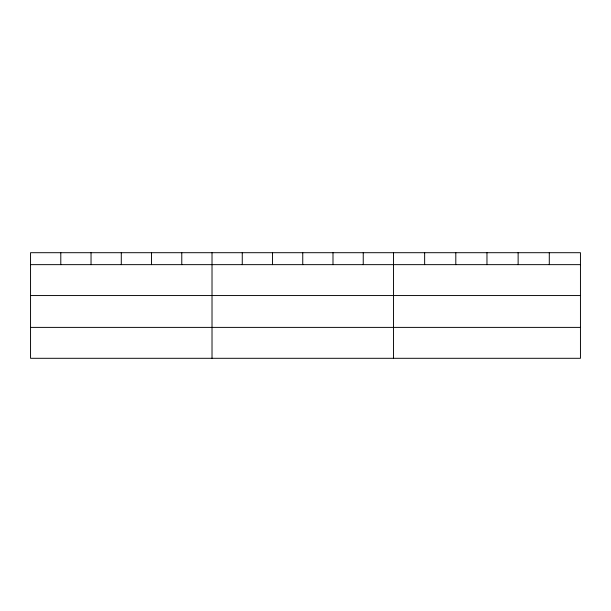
<?xml version="1.0" encoding="UTF-8"?>
<svg xmlns="http://www.w3.org/2000/svg" width="611" height="611" viewBox="0 0 611 611"><rect width="100%" height="100%" fill="white"/><g stroke="black" fill="none" stroke-linecap="round" stroke-linejoin="round"><path stroke-width="0.92" d="M580.45 295.556L580.45 252.702L30.55 252.702L30.55 358.298L580.45 358.298L580.45 295.556L30.55 295.556M30.55 264.647L580.45 264.647M30.55 327.389L580.45 327.389M549.289 252.702L549.289 264.647M518.128 252.702L518.128 264.647M486.967 252.702L486.967 264.647M455.806 252.702L455.806 264.647M424.645 252.702L424.645 264.647M393.484 252.702L393.484 358.298M363.24 252.702L363.24 264.647M332.995 252.702L332.995 264.647M302.75 252.702L302.75 264.647M272.506 252.702L272.506 264.647M242.262 252.702L242.262 264.647M212.017 252.702L212.017 358.298M181.773 252.702L181.773 264.647M151.528 252.702L151.528 264.647M121.284 252.702L121.284 264.647M91.039 252.702L91.039 264.647M60.794 252.702L60.794 264.647"/></g></svg>
